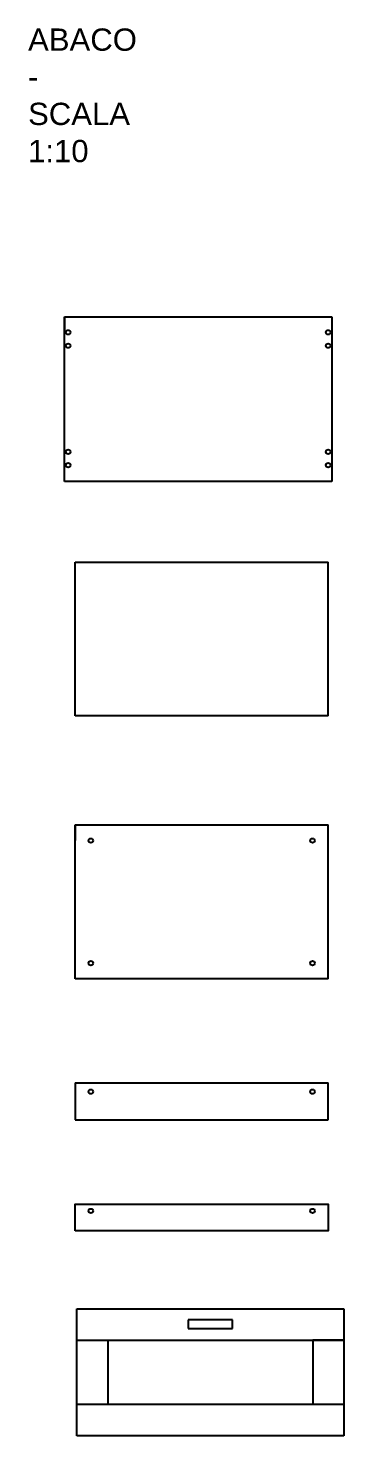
# Model space of a CAD drawing. Header units: millimetres. Extents: x -36975 to 25048, y -11091 to 9259.
# Drawn here: x -7346 to -6637, y -11080 to -7921 of the extents above; entities that cross this region are included whole.
import ezdxf

# ---------------------------------------------------------------- set-up
doc = ezdxf.new("R2010")
doc.units = ezdxf.units.MM
doc.layers.add('G-ANNO-TEXT', color=3, linetype='Continuous', lineweight=18)
doc.layers.add('quote', color=7, linetype='Continuous')
doc.layers.add('Viti', color=6, linetype='Continuous')
doc.styles.add('ARIAL', font='arial.ttf')

msp = doc.modelspace()

# ---------------------------------------------------------------- linework, layer by layer
for p, q in [((-7264.2, -8568.6), (-7264.2, -8603.6)), ((-7264.2, -8568.6), (-7229.2, -8568.6)), ((-6664.2, -8568.6), (-6664.2, -8938.6)), ((-7264.2, -8938.6), (-7264.2, -8903.6)), ((-6672.2, -9464.5), (-6672.2, -9119.5)), ((-7240.2, -9709.2), (-7240.2, -9744.2)), ((-6672.2, -10054.2), (-6672.2, -9709.2)), ((-7240.2, -10287.6), (-7240.2, -10370.6)), ((-7240.2, -10287.6), (-7205.2, -10287.6)), ((-6672.2, -10370.6), (-6672.2, -10287.6)), ((-7240.2, -10370.6), (-6672.2, -10370.6)), ((-7240.2, -10560.3), (-7205.2, -10560.3)), ((-7236.9, -11080.1), (-7236.9, -10795.1)), ((-7236.9, -10795.1), (-6636.9, -10795.1)), ((-6636.9, -10795.1), (-6636.9, -11080.1)), ((-6986.9, -10819.6), (-6986.9, -10839.6)), ((-6886.9, -10819.6), (-6986.9, -10819.6)), ((-6886.9, -10839.6), (-6886.9, -10819.6)), ((-7236.9, -10865.1), (-6636.9, -10865.1)), ((-7236.9, -10865.1), (-7166.9, -10865.1)), ((-7166.9, -10865.1), (-7166.9, -11010.1)), ((-6986.9, -10839.6), (-6886.9, -10839.6)), ((-6636.9, -10865.1), (-6706.9, -10865.1)), ((-6706.9, -10865.1), (-6706.9, -11010.1)), ((-6636.9, -11010.1), (-7236.9, -11010.1)), ((-6636.9, -11080.1), (-7236.9, -11080.1))]:
    msp.add_line(p, q)
for points in [[(-7240.2, -9119.5), (-6672.2, -9119.5)], [(-7240.2, -9709.2), (-6672.2, -9709.2)], [(-7240.2, -10287.6), (-6672.2, -10287.6)]]:
    msp.add_lwpolyline(points)
at = {"layer": 'quote'}
for p, q in [((-7264.2, -8938.6), (-7264.2, -8568.6)), ((-7264.2, -8568.6), (-6664.2, -8568.6)), ((-6664.2, -8938.6), (-7264.2, -8938.6)), ((-7240.2, -9464.5), (-7240.2, -9119.5)), ((-6672.2, -9464.5), (-7240.2, -9464.5)), ((-7240.2, -10054.2), (-7240.2, -9709.2)), ((-6672.2, -10054.2), (-7240.2, -10054.2))]:
    msp.add_line(p, q, dxfattribs=at)
msp.add_lwpolyline([(-7240.2, -10620.3), (-7240.2, -10560.3), (-6672.2, -10560.3), (-6672.2, -10620.3)], close=True, dxfattribs=at)
at = {"layer": 'Viti'}
for centre in [(-7256.2, -8603.6), (-6672.2, -8603.6), (-7256.2, -8633.6), (-6672.2, -8633.6), (-7256.2, -8871.7), (-6672.2, -8871.7), (-7256.2, -8901.7), (-6672.2, -8901.7), (-7205.2, -9744.2), (-6707.2, -9744.2), (-7205.2, -10019.2), (-6707.2, -10019.2), (-7205.2, -10307.6), (-6707.2, -10307.6), (-7205.2, -10575.3), (-6707.2, -10575.3)]:
    msp.add_circle(centre, 5, dxfattribs=at)

# ---------------------------------------------------------------- texts
at = {"layer": 'G-ANNO-TEXT', "insert": (-7346.2, -7921.6), "char_height": 50, "attachment_point": 1, "style": 'ARIAL'}
msp.add_mtext_dynamic_manual_height_columns('{\\fArial|b0|i0|c0|p0;ABACO - SCALA 1:10}', width=77.001, gutter_width=2.5, heights=[0], dxfattribs=at)

doc.saveas('drawing.dxf')
